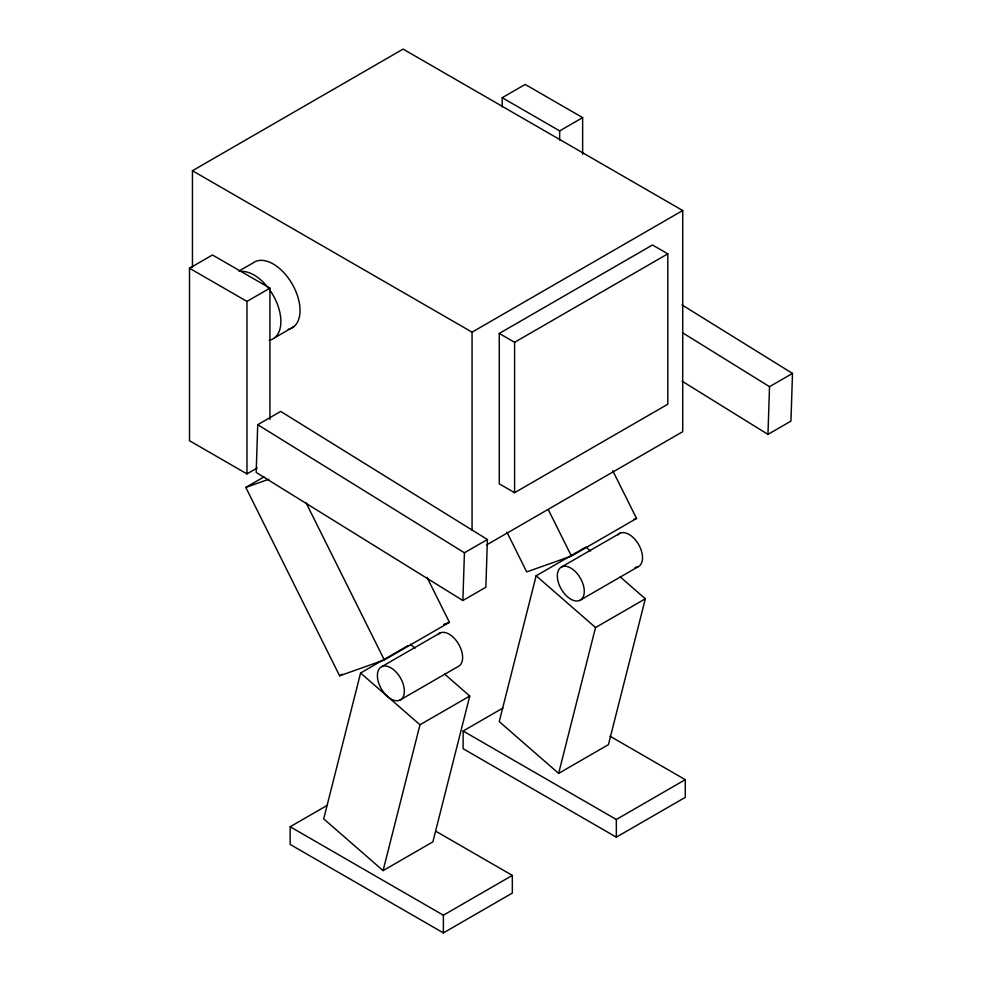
<?xml version="1.0" encoding="UTF-8"?>
<svg xmlns="http://www.w3.org/2000/svg" width="982" height="982" viewBox="0 0 982 982"><rect width="100%" height="100%" fill="white"/><g stroke="black" fill="none" stroke-linecap="round" stroke-linejoin="round"><path stroke-width="1.47" d="M257.726 424.703L256.179 472.428L462.878 600.518L485.869 587.248L487.403 539.523L280.705 411.433L257.726 424.703L464.425 552.792L462.878 600.518M682.171 381.225L767.973 434.4L769.52 386.663L792.499 373.406L681.999 304.923M792.499 373.406L790.952 421.131L767.973 434.4M407.763 645.775L360.59 673.014L323.692 818.853L383.078 870.617L432.866 841.869L469.764 696.029L444.65 674.118M383.078 870.617L419.977 724.777L469.764 696.029M584.634 547.784L536.147 575.771L499.249 721.623L558.635 773.386L608.435 744.638L645.334 598.799L620.207 576.888M558.635 773.386L595.534 627.547L645.334 598.799M192.447 267.35L192.447 170.733L403.111 49.1L682.723 210.529L682.723 431.675L486.63 544.9M257.174 468.009L246.961 473.901L189.501 440.734L189.501 268.233L212.48 254.976L269.94 288.143L269.94 419.424M502.219 106.866L502.219 97.709L525.198 84.44L582.645 117.619L582.645 154.248M238.884 271.118L252.926 263.004A37.917 21.886 60 0 1 293.237 285.909A37.917 21.886 60 0 1 288.303 329.265M189.501 268.233L246.961 301.413L269.94 288.143M502.219 97.709L559.666 130.888L582.645 117.619M274.371 337.955L293.52 326.896M192.447 170.733L472.06 332.162L682.723 210.529M499.261 333.45L652.478 244.997L667.797 253.847L667.797 404.228L514.593 492.682L499.261 483.831L499.261 333.45L514.593 342.301L667.797 253.847M427.01 577.306L449.449 622.355L384.33 659.953L339.612 675.8L245.807 487.403L264.035 476.871M464.425 552.792L487.403 539.523M339.612 675.8L342.215 674.29M506.994 532.318L526.708 571.905L571.426 556.058L636.545 518.471L612.743 470.685M381.937 666.557L440.194 632.911M561.851 566.798L620.121 533.165M399.821 700.178A19.063 11.011 60 0 0 395.145 671.062A19.063 11.011 60 0 0 377.665 678.857A19.063 11.011 60 0 0 399.821 700.178L458.091 666.545A19.063 11.011 60 0 0 457.98 643.075A19.063 11.011 60 0 0 437.898 634.654M579.748 600.432A19.063 11.011 60 0 0 575.071 571.315A19.063 11.011 60 0 0 557.592 579.11A19.063 11.011 60 0 0 579.748 600.432L638.005 566.798M435.713 831.177L512.322 875.404L512.322 893.092L443.373 932.9L290.156 844.446L290.156 826.746L327.276 805.314M609.994 736.205L685.276 779.671L685.276 797.359L616.328 837.167L463.123 748.714L463.123 731.025L502.894 708.059M290.156 826.746L443.373 915.212L512.322 875.404M463.123 731.025L616.328 819.479L685.276 779.671M245.807 487.403L268.884 479.216M633.66 519.49L636.545 518.471M443.68 624.405L449.449 622.355M682.416 332.689L769.52 386.663M585.947 547.023L590.513 551.012M536.147 575.771L595.534 627.547M410.378 644.253L414.956 648.243M360.59 673.014L419.977 724.777M548.312 509.646L571.426 556.058M306.151 502.956L384.33 659.953M616.328 819.479L616.328 837.167M559.666 130.888L559.666 140.045M514.593 342.301L514.593 492.682M472.06 332.162L472.06 530.427M443.373 915.212L443.373 932.9M246.961 301.413L246.961 473.901M617.813 534.908A19.063 11.011 60 0 1 639.147 545.476A19.063 11.011 60 0 1 635.084 567.387M241.4 271.413A37.917 21.886 60 0 1 268.368 288.07M270.025 290.341A37.917 21.886 60 0 1 269.142 340.312"/></g></svg>
